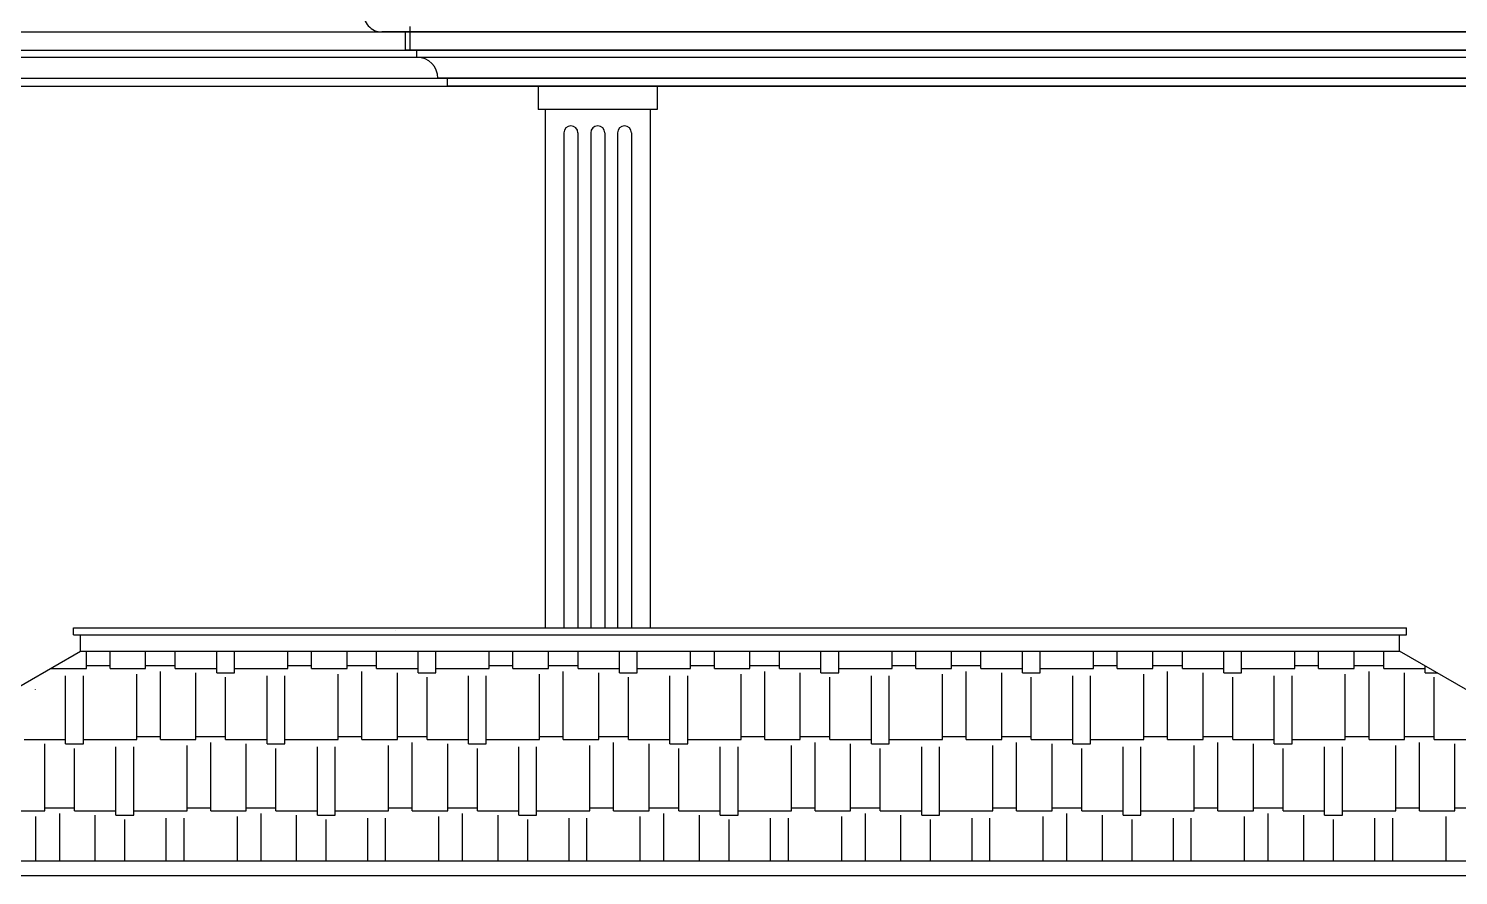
# Model space of a CAD drawing. Extents: x -133165 to 20117, y 15722 to 63536.
# Drawn here: x -6618 to -488, y 51844 to 55471 of the extents above; entities that cross this region are included whole.
import ezdxf

# ---------------------------------------------------------------- set-up
doc = ezdxf.new("R2010")
doc.units = 0
doc.layers.get('0').update_dxf_attribs({"linetype": 'CONTINUOUS'})

# ---------------------------------------------------------------- blocks, each defined once
blk = doc.blocks.new('*X245')
at = {"linetype": 'CONTINUOUS', "ltscale": 10}
for p, q in [((-6370.2, 52730.4), (-6370.2, 52804.6)), ((-6268.6, 52730.4), (-6268.6, 52804.6)), ((-6116.2, 52730.4), (-6116.2, 52804.6)), ((-5989.2, 52730.4), (-5989.2, 52804.6)), ((-5811.4, 52711.3), (-5811.4, 52804.6)), ((-5735.2, 52711.3), (-5735.2, 52804.6)), ((-5506.6, 52730.4), (-5506.6, 52804.6)), ((-5405, 52730.4), (-5405, 52804.6)), ((-5252.6, 52730.4), (-5252.6, 52804.6)), ((-5125.6, 52730.4), (-5125.6, 52804.6)), ((-4947.8, 52711.3), (-4947.8, 52804.6)), ((-4871.6, 52711.3), (-4871.6, 52804.6)), ((-4643, 52730.4), (-4643, 52804.6)), ((-4541.4, 52730.4), (-4541.4, 52804.6)), ((-4389, 52730.4), (-4389, 52804.6)), ((-4262, 52730.4), (-4262, 52804.6)), ((-4084.2, 52711.3), (-4084.2, 52804.6)), ((-4008, 52711.3), (-4008, 52804.6)), ((-3779.4, 52730.4), (-3779.4, 52804.6)), ((-3677.8, 52730.4), (-3677.8, 52804.6)), ((-3525.4, 52730.4), (-3525.4, 52804.6)), ((-3398.4, 52730.4), (-3398.4, 52804.6)), ((-3220.6, 52711.3), (-3220.6, 52804.6)), ((-3144.4, 52711.3), (-3144.4, 52804.6)), ((-2915.8, 52730.4), (-2915.8, 52804.6)), ((-2814.2, 52730.4), (-2814.2, 52804.6)), ((-2661.8, 52730.4), (-2661.8, 52804.6)), ((-2534.8, 52730.4), (-2534.8, 52804.6)), ((-2357, 52711.3), (-2357, 52804.6)), ((-2280.8, 52711.3), (-2280.8, 52804.6)), ((-2052.2, 52730.4), (-2052.2, 52804.6)), ((-1950.6, 52730.4), (-1950.6, 52804.6)), ((-1798.2, 52730.4), (-1798.2, 52804.6)), ((-1671.2, 52730.4), (-1671.2, 52804.6)), ((-1493.4, 52711.3), (-1493.4, 52804.6)), ((-1417.2, 52711.3), (-1417.2, 52804.6)), ((-1188.6, 52730.4), (-1188.6, 52804.6)), ((-1087, 52730.4), (-1087, 52804.6)), ((-934.6, 52730.4), (-934.6, 52804.6)), ((-807.6, 52730.4), (-807.6, 52804.6)), ((-6523.7, 52730.4), (-6370.2, 52730.4)), ((-6370.2, 52743.1), (-6268.6, 52743.1)), ((-6268.6, 52730.4), (-6116.2, 52730.4)), ((-6116.2, 52743.1), (-5989.2, 52743.1)), ((-6052.7, 52425.6), (-6052.7, 52717.7)), ((-5989.2, 52730.4), (-5811.4, 52730.4)), ((-5735.2, 52730.4), (-5506.6, 52730.4)), ((-5506.6, 52743.1), (-5405, 52743.1)), ((-5405, 52730.4), (-5252.6, 52730.4)), ((-5252.6, 52743.1), (-5125.6, 52743.1)), ((-5189.1, 52425.6), (-5189.1, 52717.7)), ((-5125.6, 52730.4), (-4947.8, 52730.4)), ((-4871.6, 52730.4), (-4643, 52730.4)), ((-4643, 52743.1), (-4541.4, 52743.1)), ((-4541.4, 52730.4), (-4389, 52730.4)), ((-4389, 52743.1), (-4262, 52743.1)), ((-4325.5, 52425.6), (-4325.5, 52717.7)), ((-4262, 52730.4), (-4127.8, 52730.4)), ((-4127.8, 52730.4), (-4084.2, 52730.4)), ((-4008, 52730.4), (-3779.4, 52730.4)), ((-3779.4, 52743.1), (-3677.8, 52743.1)), ((-3677.8, 52730.4), (-3525.4, 52730.4)), ((-3525.4, 52743.1), (-3398.4, 52743.1)), ((-3461.9, 52425.6), (-3461.9, 52717.7)), ((-3398.4, 52730.4), (-3220.6, 52730.4)), ((-3144.4, 52730.4), (-2915.8, 52730.4)), ((-2915.8, 52743.1), (-2814.2, 52743.1)), ((-2814.2, 52730.4), (-2661.8, 52730.4)), ((-2661.8, 52743.1), (-2534.8, 52743.1)), ((-2598.3, 52425.6), (-2598.3, 52717.7)), ((-2534.8, 52730.4), (-2357, 52730.4)), ((-2280.8, 52730.4), (-2052.2, 52730.4)), ((-2052.2, 52743.1), (-1950.6, 52743.1)), ((-1950.6, 52730.4), (-1798.2, 52730.4)), ((-1798.2, 52743.1), (-1671.2, 52743.1)), ((-1734.7, 52425.6), (-1734.7, 52717.7)), ((-1671.2, 52730.4), (-1493.4, 52730.4)), ((-1417.2, 52730.4), (-1188.6, 52730.4)), ((-1188.6, 52743.1), (-1087, 52743.1)), ((-1087, 52730.4), (-934.6, 52730.4)), ((-934.6, 52743.1), (-807.6, 52743.1)), ((-871.1, 52425.6), (-871.1, 52717.7)), ((-807.6, 52730.4), (-629.8, 52730.4)), ((-629.8, 52711.3), (-629.8, 52740.8)), ((-6459.1, 52406.5), (-6459.1, 52698.6)), ((-6382.9, 52406.5), (-6382.9, 52698.6)), ((-6154.3, 52425.6), (-6154.3, 52705)), ((-5900.3, 52425.6), (-5900.3, 52711.3)), ((-5811.4, 52711.3), (-5735.2, 52711.3)), ((-5773.3, 52425.6), (-5773.3, 52692.3)), ((-5595.5, 52406.5), (-5595.5, 52698.6)), ((-5519.3, 52406.5), (-5519.3, 52698.6)), ((-5290.7, 52425.6), (-5290.7, 52705)), ((-5036.7, 52425.6), (-5036.7, 52711.3)), ((-4947.8, 52711.3), (-4871.6, 52711.3)), ((-4909.7, 52425.6), (-4909.7, 52692.3)), ((-4731.9, 52406.5), (-4731.9, 52698.6)), ((-4655.7, 52406.5), (-4655.7, 52698.6)), ((-4427.1, 52425.6), (-4427.1, 52705)), ((-4173.1, 52425.6), (-4173.1, 52711.3)), ((-4084.2, 52711.3), (-4008, 52711.3)), ((-4046.1, 52425.6), (-4046.1, 52692.3)), ((-3868.3, 52406.5), (-3868.3, 52698.6)), ((-3792.1, 52406.5), (-3792.1, 52698.6)), ((-3563.5, 52425.6), (-3563.5, 52705)), ((-3309.5, 52425.6), (-3309.5, 52711.3)), ((-3220.6, 52711.3), (-3144.4, 52711.3)), ((-3182.5, 52425.6), (-3182.5, 52692.3)), ((-3004.7, 52406.5), (-3004.7, 52698.6)), ((-2928.5, 52406.5), (-2928.5, 52698.6)), ((-2699.9, 52425.6), (-2699.9, 52705)), ((-2445.9, 52425.6), (-2445.9, 52711.3)), ((-2357, 52711.3), (-2280.8, 52711.3)), ((-2318.9, 52425.6), (-2318.9, 52692.3)), ((-2141.1, 52406.5), (-2141.1, 52698.6)), ((-2064.9, 52406.5), (-2064.9, 52698.6)), ((-1836.3, 52425.6), (-1836.3, 52705)), ((-1582.3, 52425.6), (-1582.3, 52711.3)), ((-1493.4, 52711.3), (-1417.2, 52711.3)), ((-1455.3, 52425.6), (-1455.3, 52692.3)), ((-1277.5, 52406.5), (-1277.5, 52698.6)), ((-1201.3, 52406.5), (-1201.3, 52698.6)), ((-972.7, 52425.6), (-972.7, 52705)), ((-718.7, 52425.6), (-718.7, 52711.3)), ((-629.8, 52711.3), (-578.8, 52711.3)), ((-591.7, 52425.6), (-591.7, 52692.3)), ((-6636.9, 52425.6), (-6459.1, 52425.6)), ((-6382.9, 52425.6), (-6154.3, 52425.6)), ((-6154.3, 52438.3), (-6052.7, 52438.3)), ((-6052.7, 52425.6), (-5900.3, 52425.6)), ((-5900.3, 52438.3), (-5773.3, 52438.3)), ((-5836.8, 52120.8), (-5836.8, 52412.9)), ((-5773.3, 52425.6), (-5595.5, 52425.6)), ((-5519.3, 52425.6), (-5290.7, 52425.6)), ((-5290.7, 52438.3), (-5189.1, 52438.3)), ((-5189.1, 52425.6), (-5036.7, 52425.6)), ((-5036.7, 52438.3), (-4909.7, 52438.3)), ((-4973.2, 52120.8), (-4973.2, 52412.9)), ((-4909.7, 52425.6), (-4731.9, 52425.6)), ((-4655.7, 52425.6), (-4427.1, 52425.6)), ((-4427.1, 52438.3), (-4325.5, 52438.3)), ((-4325.5, 52425.6), (-4173.1, 52425.6)), ((-4173.1, 52438.3), (-4127.8, 52438.3)), ((-4127.8, 52438.3), (-4046.1, 52438.3)), ((-4109.6, 52120.8), (-4109.6, 52412.9)), ((-4046.1, 52425.6), (-3868.3, 52425.6)), ((-3792.1, 52425.6), (-3563.5, 52425.6)), ((-3563.5, 52438.3), (-3461.9, 52438.3)), ((-3461.9, 52425.6), (-3309.5, 52425.6)), ((-3309.5, 52438.3), (-3182.5, 52438.3)), ((-3246, 52120.8), (-3246, 52412.9)), ((-3182.5, 52425.6), (-3004.7, 52425.6)), ((-2928.5, 52425.6), (-2699.9, 52425.6)), ((-2699.9, 52438.3), (-2598.3, 52438.3)), ((-2598.3, 52425.6), (-2445.9, 52425.6)), ((-2445.9, 52438.3), (-2318.9, 52438.3)), ((-2382.4, 52120.8), (-2382.4, 52412.9)), ((-2318.9, 52425.6), (-2141.1, 52425.6)), ((-2064.9, 52425.6), (-1836.3, 52425.6)), ((-1836.3, 52438.3), (-1734.7, 52438.3)), ((-1734.7, 52425.6), (-1582.3, 52425.6)), ((-1582.3, 52438.3), (-1455.3, 52438.3)), ((-1518.8, 52120.8), (-1518.8, 52412.9)), ((-1455.3, 52425.6), (-1277.5, 52425.6)), ((-1201.3, 52425.6), (-972.7, 52425.6)), ((-972.7, 52438.3), (-871.1, 52438.3)), ((-871.1, 52425.6), (-718.7, 52425.6)), ((-718.7, 52438.3), (-591.7, 52438.3)), ((-655.2, 52120.8), (-655.2, 52412.9)), ((-591.7, 52425.6), (-413.9, 52425.6)), ((-6548, 52120.8), (-6548, 52406.5)), ((-6459.1, 52406.5), (-6382.9, 52406.5)), ((-6421, 52120.8), (-6421, 52387.5)), ((-6243.2, 52101.7), (-6243.2, 52393.8)), ((-6167, 52101.7), (-6167, 52393.8)), ((-5938.4, 52120.8), (-5938.4, 52400.2)), ((-5684.4, 52120.8), (-5684.4, 52406.5)), ((-5595.5, 52406.5), (-5519.3, 52406.5)), ((-5557.4, 52120.8), (-5557.4, 52387.5)), ((-5379.6, 52101.7), (-5379.6, 52393.8)), ((-5303.4, 52101.7), (-5303.4, 52393.8)), ((-5074.8, 52120.8), (-5074.8, 52400.2)), ((-4820.8, 52120.8), (-4820.8, 52406.5)), ((-4731.9, 52406.5), (-4655.7, 52406.5)), ((-4693.8, 52120.8), (-4693.8, 52387.5)), ((-4516, 52101.7), (-4516, 52393.8)), ((-4439.8, 52101.7), (-4439.8, 52393.8)), ((-4211.2, 52120.8), (-4211.2, 52400.2)), ((-3957.2, 52120.8), (-3957.2, 52406.5)), ((-3868.3, 52406.5), (-3792.1, 52406.5)), ((-3830.2, 52120.8), (-3830.2, 52387.5)), ((-3652.4, 52101.7), (-3652.4, 52393.8)), ((-3576.2, 52101.7), (-3576.2, 52393.8)), ((-3347.6, 52120.8), (-3347.6, 52400.2)), ((-3093.6, 52120.8), (-3093.6, 52406.5)), ((-3004.7, 52406.5), (-2928.5, 52406.5)), ((-2966.6, 52120.8), (-2966.6, 52387.5)), ((-2788.8, 52101.7), (-2788.8, 52393.8)), ((-2712.6, 52101.7), (-2712.6, 52393.8)), ((-2484, 52120.8), (-2484, 52400.2)), ((-2230, 52120.8), (-2230, 52406.5)), ((-2141.1, 52406.5), (-2064.9, 52406.5)), ((-2103, 52120.8), (-2103, 52387.5)), ((-1925.2, 52101.7), (-1925.2, 52393.8)), ((-1849, 52101.7), (-1849, 52393.8)), ((-1620.4, 52120.8), (-1620.4, 52400.2)), ((-1366.4, 52120.8), (-1366.4, 52406.5)), ((-1277.5, 52406.5), (-1201.3, 52406.5)), ((-1239.4, 52120.8), (-1239.4, 52387.5)), ((-1061.6, 52101.7), (-1061.6, 52393.8)), ((-985.4, 52101.7), (-985.4, 52393.8)), ((-756.8, 52120.8), (-756.8, 52400.2)), ((-502.8, 52120.8), (-502.8, 52406.5)), ((-6700.4, 52120.8), (-6548, 52120.8)), ((-6548, 52133.5), (-6421, 52133.5)), ((-6484.5, 51905), (-6484.5, 52108.1)), ((-6421, 52120.8), (-6243.2, 52120.8)), ((-6167, 52120.8), (-5938.4, 52120.8)), ((-5938.4, 52133.5), (-5836.8, 52133.5)), ((-5836.8, 52120.8), (-5684.4, 52120.8)), ((-5684.4, 52133.5), (-5557.4, 52133.5)), ((-5620.9, 51905), (-5620.9, 52108.1)), ((-5557.4, 52120.8), (-5379.6, 52120.8)), ((-5303.4, 52120.8), (-5074.8, 52120.8)), ((-5074.8, 52133.5), (-4973.2, 52133.5)), ((-4973.2, 52120.8), (-4820.8, 52120.8)), ((-4820.8, 52133.5), (-4693.8, 52133.5)), ((-4757.3, 51905), (-4757.3, 52108.1)), ((-4693.8, 52120.8), (-4516, 52120.8)), ((-4439.8, 52120.8), (-4211.2, 52120.8)), ((-4211.2, 52133.5), (-4127.8, 52133.5)), ((-4127.8, 52133.5), (-4109.6, 52133.5)), ((-4109.6, 52120.8), (-3957.2, 52120.8)), ((-3957.2, 52133.5), (-3830.2, 52133.5)), ((-3893.7, 51905), (-3893.7, 52108.1)), ((-3830.2, 52120.8), (-3652.4, 52120.8)), ((-3576.2, 52120.8), (-3347.6, 52120.8)), ((-3347.6, 52133.5), (-3246, 52133.5)), ((-3246, 52120.8), (-3093.6, 52120.8)), ((-3093.6, 52133.5), (-2966.6, 52133.5)), ((-3030.1, 51905), (-3030.1, 52108.1)), ((-2966.6, 52120.8), (-2788.8, 52120.8)), ((-2712.6, 52120.8), (-2484, 52120.8)), ((-2484, 52133.5), (-2382.4, 52133.5)), ((-2382.4, 52120.8), (-2230, 52120.8)), ((-2230, 52133.5), (-2103, 52133.5)), ((-2166.5, 51905), (-2166.5, 52108.1)), ((-2103, 52120.8), (-1925.2, 52120.8)), ((-1849, 52120.8), (-1620.4, 52120.8)), ((-1620.4, 52133.5), (-1518.8, 52133.5)), ((-1518.8, 52120.8), (-1366.4, 52120.8)), ((-1366.4, 52133.5), (-1239.4, 52133.5)), ((-1302.9, 51905), (-1302.9, 52108.1)), ((-1239.4, 52120.8), (-1061.6, 52120.8)), ((-985.4, 52120.8), (-756.8, 52120.8)), ((-756.8, 52133.5), (-655.2, 52133.5)), ((-655.2, 52120.8), (-502.8, 52120.8)), ((-502.8, 52133.5), (-375.8, 52133.5)), ((-6586.1, 51905), (-6586.1, 52095.4)), ((-6332.1, 51905), (-6332.1, 52101.7)), ((-6243.2, 52101.7), (-6167, 52101.7)), ((-6205.1, 51905), (-6205.1, 52082.7)), ((-6027.3, 51905), (-6027.3, 52089)), ((-5951.1, 51905), (-5951.1, 52089)), ((-5722.5, 51905), (-5722.5, 52095.4)), ((-5468.5, 51905), (-5468.5, 52101.7)), ((-5379.6, 52101.7), (-5303.4, 52101.7)), ((-5341.5, 51905), (-5341.5, 52082.7)), ((-5163.7, 51905), (-5163.7, 52089)), ((-5087.5, 51905), (-5087.5, 52089)), ((-4858.9, 51905), (-4858.9, 52095.4)), ((-4604.9, 51905), (-4604.9, 52101.7)), ((-4516, 52101.7), (-4439.8, 52101.7)), ((-4477.9, 51905), (-4477.9, 52082.7)), ((-4300.1, 51905), (-4300.1, 52089)), ((-4223.9, 51905), (-4223.9, 52089)), ((-3995.3, 51905), (-3995.3, 52095.4)), ((-3741.3, 51905), (-3741.3, 52101.7)), ((-3652.4, 52101.7), (-3576.2, 52101.7)), ((-3614.3, 51905), (-3614.3, 52082.7)), ((-3436.5, 51905), (-3436.5, 52089)), ((-3360.3, 51905), (-3360.3, 52089)), ((-3131.7, 51905), (-3131.7, 52095.4)), ((-2877.7, 51905), (-2877.7, 52101.7)), ((-2788.8, 52101.7), (-2712.6, 52101.7)), ((-2750.7, 51905), (-2750.7, 52082.7)), ((-2572.9, 51905), (-2572.9, 52089)), ((-2496.7, 51905), (-2496.7, 52089)), ((-2268.1, 51905), (-2268.1, 52095.4)), ((-2014.1, 51905), (-2014.1, 52101.7)), ((-1925.2, 52101.7), (-1849, 52101.7)), ((-1887.1, 51905), (-1887.1, 52082.7)), ((-1709.3, 51905), (-1709.3, 52089)), ((-1633.1, 51905), (-1633.1, 52089)), ((-1404.5, 51905), (-1404.5, 52095.4)), ((-1150.5, 51905), (-1150.5, 52101.7)), ((-1061.6, 52101.7), (-985.4, 52101.7)), ((-1023.5, 51905), (-1023.5, 52082.7)), ((-845.7, 51905), (-845.7, 52089)), ((-769.5, 51905), (-769.5, 52089)), ((-540.9, 51905), (-540.9, 52095.4))]:
    blk.add_line(p, q, dxfattribs=at)

msp = doc.modelspace()

# ---------------------------------------------------------------- linework, layer by layer
at = {"ltscale": 10}
for p, q in [((-4982.8, 55479.8), (-4982.8, 55378.2)), ((-8882.8, 55456.7), (10192.9, 55456.7)), ((-2.8, 55456.7), (-5102.9, 55456.7)), ((-5002.8, 55456.7), (-5002.8, 55378.2)), ((-8832.8, 55378.2), (3596.9, 55378.2)), ((-2.8, 55378.2), (-5002.8, 55378.2)), ((-4952.8, 55348.2), (-4952.8, 55378.2)), ((-8892.9, 55348.2), (3596.9, 55348.2)), ((-4952.7, 55348.2), (3596.9, 55348.2)), ((-10252.8, 55258.2), (3596.9, 55258.2)), ((-4862.8, 55258.2), (-4822.8, 55258.2)), ((-2.8, 55258.2), (-4862.8, 55258.2)), ((-4822.8, 55258.2), (-4822.8, 55224.2)), ((-4822.8, 55258.2), (-4822.8, 55258.2)), ((-10252.8, 55224.2), (3596.9, 55224.2)), ((3596.9, 55224.2), (-4822.8, 55224.2)), ((-4432.8, 55224.2), (-4432.8, 55124.2)), ((-3922.8, 55224.2), (-4432.8, 55224.2)), ((-3922.8, 55224.2), (-3922.8, 55124.2)), ((-3922.8, 55124.2), (-4432.8, 55124.2)), ((-4402.8, 55124.2), (-4402.8, 52904.6)), ((-3952.8, 55124.2), (-3952.8, 52904.6)), ((-4322.8, 55024.2), (-4322.8, 52904.6)), ((-4262.8, 55024.2), (-4262.8, 52904.6)), ((-4207.8, 55024.2), (-4207.8, 52904.6)), ((-4147.8, 55024.2), (-4147.8, 52904.6)), ((-4092.8, 55024.2), (-4092.8, 52904.6)), ((-4032.8, 55024.2), (-4032.8, 52904.6)), ((-6425.1, 52904.6), (-710.4, 52904.6)), ((-6425.1, 52874.6), (-6425.1, 52904.6)), ((-710.4, 52874.6), (-710.4, 52904.6)), ((-6425.1, 52874.6), (-710.4, 52874.6)), ((-6395.1, 52804.6), (-6395.1, 52874.6)), ((-5043.9, 52893.7), (-5043.9, 52893.7)), ((-740.4, 52804.6), (-740.4, 52874.6)), ((-7953.4, 51905), (-6395.1, 52804.6)), ((-6395.1, 52804.6), (-740.4, 52804.6)), ((817.9, 51905), (-740.4, 52804.6)), ((-6590, 52639.7), (-6590, 52639.2)), ((817.9, 51905), (-7953.4, 51905)), ((-8522.8, 51843.6), (817.9, 51843.6)), ((-8061.4, 51843.6), (925.8, 51843.6))]:
    msp.add_line(p, q, dxfattribs=at)
for centre, radius, start, end in [((-5102.9, 55535.5), 78.9, 174.43397, 270), ((-4952.8, 55258.2), 90, 0, 90), ((-4292.8, 55024.2), 30, 0, 180), ((-4177.8, 55024.2), 30, 0, 180), ((-4062.8, 55024.2), 30, 0, 180)]:
    msp.add_arc(centre, radius, start, end, dxfattribs=at)

# ---------------------------------------------------------------- block references
msp.add_blockref('*X245', (0, 0), dxfattribs=at)

doc.saveas('drawing.dxf')
